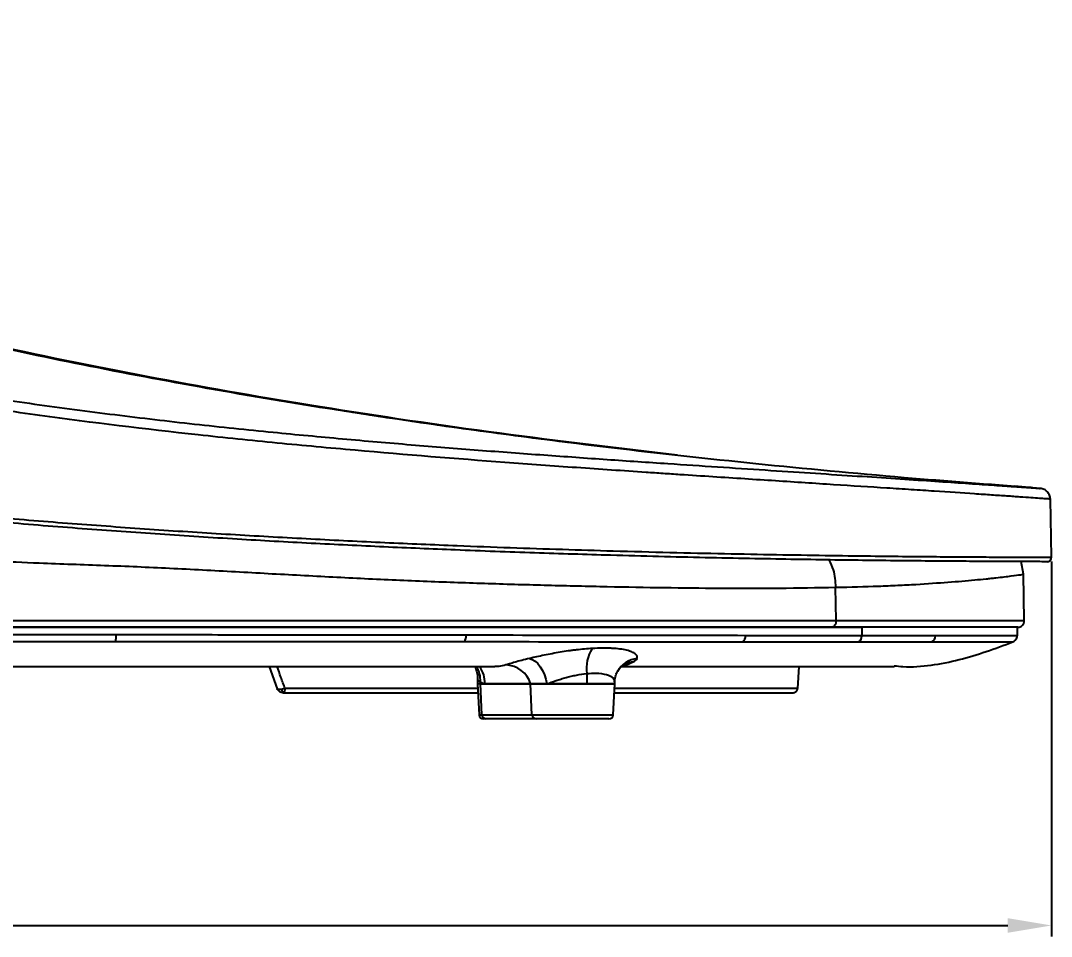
# Model space of a CAD drawing. Header units: millimetres. Extents: x 51 to 1323, y -33 to 865.
# Drawn here: x 346.5 to 582.9, y 27.5 to 237.3 of the extents above; entities that cross this region are included whole.
import ezdxf

# ---------------------------------------------------------------- set-up
doc = ezdxf.new("R2010")
doc.units = ezdxf.units.MM
doc.header["$LTSCALE"] = 20
doc.layers.add('____', color=7, linetype='Continuous')
doc.styles.add('style1', font='gbeitc.shx')
doc.styles.add('유형1', font='gbeitc.shx', dxfattribs={"height": 8})
doc.dimstyles.new('ISO-25', dxfattribs={"dimtxt": 2.5, "dimasz": 3, "dimexe": 1.25, "dimexo": 0.5, "dimgap": 1, "dimtad": 3, "dimtoh": 1, "dimdsep": 46, "dimtxsty": '유형1', "dimcen": 2.5, "dimclrd": 5, "dimclre": 5, "dimclrt": 5, "dimadec": 0, "dimazin": 0, "dimtfac": 1, "dimtmove": 0, "dimatfit": 3, "dimfxl": 1, "dimarcsym": 0})

# ---------------------------------------------------------------- blocks, each defined once
blk = doc.blocks.new('*D5')
at = {"layer": '____', "color": 2, "lineweight": -2, "transparency": 16777216}
for p, q in [((582.85, 113.34), (582.85, 27.45)), ((56.25, 88.01), (56.25, 27.45)), ((66.25, 29.95), (572.85, 29.95))]:
    blk.add_line(p, q, dxfattribs=at)
at = {"layer": '____', "color": 2, "transparency": 16777216}
for points in [[(66.25, 31.62), (66.25, 28.28), (56.25, 29.95)], [(572.85, 31.62), (572.85, 28.28), (582.85, 29.95)]]:
    blk.add_solid(points, dxfattribs=at)
at = {"layer": 'Defpoints', "color": 0, "transparency": 16777216}
for p in [(582.85, 114.34), (56.25, 89.01), (582.85, 29.95)]:
    blk.add_point(p, dxfattribs=at)
at = {"layer": '____', "color": 2, "transparency": 16777216, "insert": (319.55, 36.95), "char_height": 12, "attachment_point": 5, "style": 'style1'}
blk.add_mtext('527', dxfattribs=at)

msp = doc.modelspace()

# ---------------------------------------------------------------- linework, layer by layer
at = {"color": 7, "linetype": 'Continuous', "lineweight": 25}
for p, q in [((580.3, 130.12), (574.42, 130.6)), ((582.85, 114.34), (582.62, 127.67)), ((582.49, 113.56), (582.69, 113.78)), ((582.81, 114.05), (582.85, 114.34)), ((582.84, 114.34), (582.85, 114.34)), ((576.45, 110.45), (575.9, 113.35)), ((576.63, 99.83), (576.45, 110.45)), ((533.48, 99.83), (533.38, 107.47)), ((335.72, 99.83), (533.48, 99.83)), ((533.48, 99.83), (576.63, 99.83)), ((335.69, 98.3), (539.38, 98.3)), ((532.4, 98.3), (335.69, 98.3)), ((575.13, 98.3), (532.4, 98.3)), ((539.38, 98.3), (539.38, 96.34)), ((575, 98.3), (575, 96.34)), ((484.96, 89.86), (485.09, 89.92)), ((403.48, 89.27), (405.32, 84.22)), ((455.34, 89.32), (455.24, 89.33)), ((476.33, 87.68), (476.33, 85.3)), ((524.92, 89.27), (524.65, 84.25)), ((451.25, 86.71), (451.25, 85.3)), ((451.25, 85.3), (451.62, 78.25)), ((451.25, 85.3), (451.62, 78.25)), ((451.92, 85.3), (451.25, 85.3)), ((451.92, 85.3), (451.92, 85.74)), ((452.26, 78.25), (451.92, 85.3)), ((463.41, 85.3), (451.92, 85.3)), ((451.92, 85.3), (452.92, 85.3)), ((452.92, 85.3), (463.41, 85.3)), ((482.74, 85.3), (463.41, 85.3)), ((463.75, 78.25), (463.41, 85.3)), ((463.41, 85.3), (467.17, 85.3)), ((467.17, 85.3), (476.33, 85.3)), ((476.33, 85.3), (482.74, 85.3)), ((482.37, 78.25), (482.74, 85.3)), ((482.37, 78.25), (482.74, 85.3)), ((482.74, 85.3), (482.74, 85.69)), ((451.62, 78.25), (452.26, 78.25)), ((452.26, 78.25), (463.75, 78.25)), ((463.75, 78.25), (482.37, 78.25)), ((453.2, 77.3), (452.62, 77.3)), ((464.68, 77.3), (453.2, 77.3)), ((481.37, 77.3), (464.68, 77.3))]:
    msp.add_line(p, q, dxfattribs=at)
at = {"color": 7, "linetype": 'Continuous', "lineweight": 25, "flags": 128}
for points in [[(463.19, 91.15), (463.82, 90.93), (464.46, 90.53), (465.07, 89.96), (465.64, 89.23), (466.15, 88.37), (466.59, 87.4), (466.93, 86.37), (467.17, 85.3)], [(406.36, 84.06), (406.38, 83.9), (406.4, 83.76), (406.43, 83.63), (406.46, 83.51), (406.5, 83.42), (406.55, 83.35), (406.59, 83.31), (406.64, 83.3)]]:
    msp.add_lwpolyline(points, dxfattribs=at)
at = {"color": 7, "linetype": 'Continuous', "lineweight": 25}
for centre, radius, start, end in [((575.13, 99.8), 1.5, 270, 1), ((364.31, 96.26), 4.12, 343.0739, 3.7805), ((446.84, 96.26), 1.82, 316.7875, 6.4262), ((511.12, 96.25), 1.58, 305.0492, 4.4337), ((537.84, 96.25), 1.54, 301.5846, 3.2845), ((554.74, 96.29), 1.51, 295.971, 1.8935), ((484.36, 88.95), 8.13, 146.5809, 188.9735), ((488.42, 85.39), 5.77, 95.9165, 151.025), ((487.18, 85.38), 5, 92.2945, 114.7415), ((446.09, 86.14), 5.84, 356.0884, 33.1583), ((447.1, 85.69), 5.83, 356.2033, 38.1694), ((457.67, 83.69), 5.96, 15.6796, 89.4417), ((406.02, 84.04), 1.13, 319.2694, 10.75), ((452.62, 78.3), 1, 183, 270), ((453.23, 78.26), 0.964, 180.9565, 268.0919), ((464.72, 78.26), 0.964, 180.9565, 268.0919), ((481.37, 78.3), 1, 270, 357)]:
    msp.add_arc(centre, radius, start, end, dxfattribs=at)
for points, knots in [([(578.18, 130.3), (568.49, 131.03), (547.44, 132.61), (515.38, 135.65), (482.3, 139.28), (450.2, 143.39), (419.29, 147.93), (389.6, 152.89), (361.14, 158.26), (333.76, 164.06), (307.34, 170.32), (281.93, 177.04), (257.56, 184.23), (234.43, 191.85), (212.54, 199.87), (192.04, 208.25), (172.9, 216.93), (155.19, 226.01), (142.98, 232.71), (136.85, 236.65), (136.03, 237.17)], [0, 0, 0, 0, 0.063552, 0.138051, 0.210626, 0.281206, 0.349728, 0.414967, 0.478116, 0.539134, 0.597989, 0.655664, 0.711053, 0.76415, 0.814958, 0.863494, 0.908982, 0.95235, 0.993655, 1, 1, 1, 1]), ([(497.05, 137.76), (483.47, 139.36), (456.12, 142.58), (416.33, 148.47), (377.67, 155.15), (344.49, 161.87), (315.59, 168.53), (290.92, 174.84), (267.07, 181.63), (244.06, 188.9), (221.93, 196.66), (201.83, 204.52), (183.73, 212.34), (167.6, 220), (151.76, 228.22), (141.53, 234.3), (136.42, 237.33)], [0, 0, 0, 0, 0.10887, 0.219243, 0.3202, 0.421154, 0.488731, 0.556315, 0.623886, 0.686117, 0.748359, 0.810579, 0.857927, 0.905309, 0.952675, 1, 1, 1, 1]), ([(582.62, 127.67), (582.62, 127.67), (582.52, 127.67), (582.15, 127.7), (581.87, 127.72), (580.75, 127.8), (579.63, 127.88), (577.42, 128.03), (576.59, 128.09), (575.2, 128.18), (574.72, 128.22), (573.71, 128.29), (573.19, 128.32), (571.55, 128.43), (570.39, 128.51), (567.9, 128.68), (566.58, 128.77), (562.4, 129.05), (559.33, 129.26), (554.29, 129.59), (552.55, 129.7), (548.92, 129.94), (547.03, 130.06), (541.23, 130.44), (537.15, 130.7), (528.63, 131.25), (524.19, 131.54), (514.96, 132.14), (510.17, 132.45), (502.75, 132.93), (500.23, 133.1), (496.39, 133.35), (495.11, 133.44), (492.52, 133.61), (491.22, 133.7), (484.69, 134.14), (479.38, 134.5), (468.57, 135.26), (463.09, 135.66), (446.38, 136.91), (434.93, 137.82), (417.29, 139.38), (411.34, 139.93), (402.3, 140.81), (399.28, 141.11), (393.24, 141.73), (390.22, 142.05), (375.12, 143.7), (363.02, 145.17), (344.87, 147.68), (338.82, 148.57), (329.74, 149.99), (326.71, 150.48), (322.18, 151.23), (320.66, 151.49), (317.64, 152.01), (316.13, 152.27), (313.1, 152.81), (311.59, 153.08), (308.57, 153.64), (304.04, 154.47), (299.51, 155.34), (290.47, 157.11), (284.45, 158.34), (266.42, 162.19), (254.44, 164.99), (236.55, 169.61), (230.6, 171.21), (221.69, 173.74), (218.73, 174.6), (212.82, 176.37), (209.87, 177.27), (195.19, 181.88), (183.58, 185.89), (166.45, 192.55), (160.78, 194.87), (149.56, 199.78), (144, 202.35), (133.02, 207.8), (127.59, 210.67), (119.56, 215.25), (116.9, 216.82), (112.95, 219.26), (111.64, 220.08), (109.68, 221.33), (109.03, 221.76), (107.73, 222.61), (107.08, 223.04), (106.43, 223.47)], [0, 0, 0, 0, 0.015625, 0.015625, 0.03125, 0.03125, 0.0625, 0.0625, 0.078125, 0.078125, 0.085937, 0.085937, 0.09375, 0.09375, 0.109375, 0.109375, 0.125, 0.125, 0.15625, 0.15625, 0.171875, 0.171875, 0.1875, 0.1875, 0.21875, 0.21875, 0.25, 0.25, 0.28125, 0.28125, 0.296875, 0.296875, 0.304687, 0.304687, 0.3125, 0.3125, 0.34375, 0.34375, 0.375, 0.375, 0.4375, 0.4375, 0.46875, 0.46875, 0.484375, 0.484375, 0.5, 0.5, 0.5625, 0.5625, 0.59375, 0.59375, 0.609375, 0.609375, 0.617187, 0.617187, 0.625, 0.625, 0.632812, 0.632812, 0.640625, 0.65625, 0.65625, 0.6875, 0.6875, 0.75, 0.75, 0.78125, 0.78125, 0.796875, 0.796875, 0.8125, 0.8125, 0.875, 0.875, 0.90625, 0.90625, 0.9375, 0.9375, 0.96875, 0.96875, 0.984375, 0.984375, 0.992187, 0.992187, 0.996094, 0.996094, 1, 1, 1, 1]), ([(110.12, 223.88), (114.43, 221.18), (123.06, 215.78), (136.54, 208.6), (150.31, 201.99), (166.05, 195.21), (183.77, 188.38), (203.53, 181.67), (226.59, 174.7), (253, 167.73), (282.8, 161.02), (308.9, 155.95), (331.22, 152.16), (349.67, 149.41), (368.09, 146.98), (386.37, 144.84), (403.81, 143.03), (420.38, 141.47), (436.09, 140.12), (451.5, 138.89), (466.51, 137.78), (481.04, 136.75), (494.32, 135.85), (506.38, 135.05), (517.28, 134.34), (527.61, 133.66), (537.27, 133.03), (546.24, 132.45), (554.4, 131.9), (561.67, 131.41), (567.9, 130.99), (572.67, 130.66), (576.12, 130.41), (577.51, 130.32), (578.18, 130.27)], [0, 0, 0, 0, 0.027162, 0.054358, 0.08157, 0.108754, 0.145897, 0.183057, 0.220209, 0.274591, 0.328994, 0.383387, 0.416631, 0.449953, 0.483292, 0.516594, 0.549821, 0.579557, 0.609398, 0.63928, 0.669146, 0.698951, 0.728662, 0.753973, 0.779362, 0.804764, 0.830126, 0.855413, 0.88117, 0.907012, 0.932839, 0.958575, 0.980175, 1, 1, 1, 1]), ([(578.18, 130.27), (578.25, 130.26), (579.11, 130.2), (579.96, 130.14), (580.19, 130.12), (580.3, 130.12)], [0, 0, 0, 0, 0.040838, 0.521156, 1, 1, 1, 1]), ([(582.62, 127.67), (582.61, 127.98), (582.55, 128.28), (582.32, 128.85), (582.15, 129.12), (581.72, 129.57), (581.47, 129.75), (580.91, 130.01), (580.61, 130.09), (580.3, 130.12)], [0, 0, 0, 0, 0.25, 0.25, 0.5, 0.5, 0.75, 0.75, 1, 1, 1, 1]), ([(341.05, 123.52), (341.65, 123.46), (348.16, 122.87), (360.58, 121.91), (378.24, 120.62), (395.76, 119.52), (413.06, 118.55), (430.05, 117.71), (445.29, 117.06), (458.83, 116.55), (470.76, 116.15), (483, 115.78), (495.45, 115.45), (507.98, 115.17), (519.9, 114.95), (531.12, 114.77), (541.1, 114.63), (549.89, 114.54), (557.52, 114.47), (564.31, 114.42), (570.17, 114.39), (574.99, 114.37), (578.74, 114.35), (581.34, 114.35), (582.65, 114.35), (582.79, 114.35), (582.84, 114.34)], [0, 0, 0, 0, 0.005193, 0.056835, 0.108641, 0.160515, 0.212373, 0.264139, 0.315755, 0.354543, 0.39335, 0.432135, 0.477057, 0.522129, 0.567225, 0.612245, 0.657122, 0.69663, 0.736243, 0.775837, 0.81532, 0.855023, 0.894869, 0.934706, 0.974395, 1, 1, 1, 1]), ([(581.85, 113.33), (581.79, 113.33), (581.66, 113.33), (580.38, 113.33), (577.86, 113.34), (574.12, 113.35), (569.28, 113.37), (563.48, 113.41), (556.78, 113.45), (549.16, 113.52), (540.92, 113.61), (532.23, 113.72), (523.22, 113.86), (513.64, 114.03), (503.5, 114.24), (492.86, 114.49), (482.7, 114.76), (473.18, 115.04), (464.35, 115.33), (455.34, 115.65), (443.89, 116.09), (429.86, 116.69), (413.15, 117.51), (396.01, 118.47), (378.49, 119.57), (360.64, 120.87), (348.11, 121.84), (341.55, 122.44), (341, 122.49)], [0, 0, 0, 0, 0.026732, 0.065791, 0.10485, 0.145092, 0.185336, 0.22436, 0.263387, 0.303292, 0.343201, 0.380128, 0.41709, 0.454023, 0.492006, 0.530018, 0.568006, 0.597025, 0.626045, 0.655213, 0.68438, 0.735429, 0.786521, 0.837575, 0.890074, 0.942614, 0.995117, 1, 1, 1, 1]), ([(340.13, 113.5), (343.67, 113.34), (352.24, 112.95), (365.77, 112.51), (380.8, 111.87), (395.8, 111.04), (410.73, 110.22), (425.4, 109.45), (439.77, 108.83), (453.79, 108.33), (467.57, 107.93), (481.05, 107.61), (494.17, 107.38), (507.37, 107.24), (520.6, 107.23), (529.11, 107.39), (533.38, 107.47)], [0, 0, 0, 0, 0.048903, 0.11815, 0.187344, 0.25842, 0.32955, 0.400624, 0.471483, 0.542398, 0.613258, 0.686193, 0.759187, 0.832121, 0.915876, 1, 1, 1, 1]), ([(531.83, 113.73), (532.19, 112.99), (533.11, 111.11), (533.28, 108.84), (533.38, 107.47)], [0, 0, 0, 0, 0.397301, 1, 1, 1, 1]), ([(581.85, 113.33), (581.98, 113.33), (582.11, 113.35), (582.36, 113.46), (582.47, 113.53), (582.66, 113.72), (582.73, 113.83), (582.83, 114.08), (582.85, 114.21), (582.85, 114.34)], [0, 0, 0, 0, 0.25, 0.25, 0.5, 0.5, 0.75, 0.75, 1, 1, 1, 1]), ([(582.24, 113.4), (582.32, 113.45), (582.5, 113.54), (582.7, 113.77), (582.83, 114.05), (582.84, 114.25), (582.85, 114.34)], [0, 0, 0, 0, 0.249952, 0.499944, 0.749965, 1, 1, 1, 1]), ([(533.38, 107.47), (536.81, 107.54), (540.07, 107.62), (544.67, 107.78), (546.17, 107.84), (549.04, 107.98), (550.43, 108.05), (554.42, 108.3), (556.88, 108.46), (561.38, 108.8), (563.43, 108.97), (566.18, 109.23), (567.05, 109.31), (568.27, 109.44), (568.67, 109.48), (569.43, 109.56), (569.79, 109.6), (571.54, 109.8), (572.7, 109.94), (574.56, 110.19), (575.27, 110.28), (576.21, 110.42), (576.45, 110.46), (576.45, 110.45)], [0, 0, 0, 0, 0.125, 0.125, 0.1875, 0.1875, 0.25, 0.25, 0.375, 0.375, 0.5, 0.5, 0.5625, 0.5625, 0.59375, 0.59375, 0.625, 0.625, 0.75, 0.75, 0.875, 0.875, 1, 1, 1, 1]), ([(533.48, 99.83), (533.48, 99.73), (533.47, 99.63), (533.45, 99.43), (533.43, 99.34), (533.37, 99.15), (533.34, 99.06), (533.26, 98.9), (533.22, 98.82), (533.07, 98.61), (532.95, 98.49), (532.69, 98.34), (532.54, 98.3), (532.4, 98.3)], [0, 0, 0, 0, 0.125, 0.125, 0.25, 0.25, 0.375, 0.375, 0.5, 0.5, 0.75, 0.75, 1, 1, 1, 1]), ([(368.25, 95.06), (375.21, 95.06), (382.1, 95.06), (395.72, 95.05), (402.45, 95.05), (415.77, 95.04), (422.36, 95.03), (435.38, 95.02), (441.81, 95.02), (448.17, 95.01)], [0, 0, 0, 0, 0.25, 0.25, 0.5, 0.5, 0.75, 0.75, 1, 1, 1, 1]), ([(448.65, 96.46), (442.27, 96.47), (435.81, 96.48), (422.74, 96.49), (416.13, 96.5), (402.76, 96.51), (396, 96.52), (382.33, 96.53), (375.41, 96.53), (368.42, 96.53)], [0, 0, 0, 0, 0.25, 0.25, 0.5, 0.5, 0.75, 0.75, 1, 1, 1, 1]), ([(448.17, 95.01), (459.78, 95), (470.9, 94.99), (492.18, 94.97), (502.35, 94.96), (512.03, 94.95)], [0, 0, 0, 0, 0.5, 0.5, 1, 1, 1, 1]), ([(512.7, 96.37), (503, 96.39), (492.8, 96.4), (471.45, 96.43), (460.3, 96.45), (448.65, 96.46)], [0, 0, 0, 0, 0.5, 0.5, 1, 1, 1, 1]), ([(512.03, 94.95), (516.77, 94.95), (521.35, 94.95), (528.01, 94.94), (530.19, 94.94), (533.4, 94.94), (534.47, 94.94), (536.57, 94.94), (537.62, 94.93), (538.65, 94.93)], [0, 0, 0, 0, 0.5, 0.5, 0.75, 0.75, 0.875, 0.875, 1, 1, 1, 1]), ([(539.38, 96.34), (537.31, 96.34), (535.2, 96.34), (530.9, 96.35), (528.72, 96.35), (522.05, 96.36), (517.45, 96.37), (512.7, 96.37)], [0, 0, 0, 0, 0.25, 0.25, 0.5, 0.5, 1, 1, 1, 1]), ([(538.65, 94.93), (541.84, 94.93), (544.83, 94.93), (550.41, 94.93), (553.01, 94.93), (555.4, 94.93)], [0, 0, 0, 0, 0.5, 0.5, 1, 1, 1, 1]), ([(556.24, 96.34), (553.83, 96.34), (551.22, 96.34), (545.6, 96.34), (542.59, 96.34), (539.38, 96.34)], [0, 0, 0, 0, 0.5, 0.5, 1, 1, 1, 1]), ([(546.81, 89.48), (547.47, 89.4), (550.28, 89.09), (555.32, 89.52), (561.7, 90.75), (567.94, 92.68), (571.99, 94.18), (574.02, 94.94)], [0, 0, 0, 0, 0.071695, 0.302281, 0.53653, 0.768411, 1, 1, 1, 1]), ([(555.4, 94.93), (558.44, 94.93), (561.12, 94.93), (565.74, 94.93), (567.69, 94.93), (570.85, 94.93), (572.03, 94.93), (573.22, 94.94), (573.52, 94.94), (573.82, 94.94), (573.89, 94.94), (573.97, 94.94), (574, 94.94), (574.01, 94.94), (574.02, 94.94), (574.02, 94.94), (574.02, 94.94), (574.02, 94.94)], [0, 0, 0, 0, 0.25, 0.25, 0.5, 0.5, 0.75, 0.75, 0.875, 0.875, 0.9375, 0.9375, 0.96875, 0.984375, 0.992188, 0.992188, 1, 1, 1, 1]), ([(575, 96.34), (574.99, 96.34), (574.59, 96.34), (572.99, 96.34), (571.8, 96.34), (568.63, 96.34), (566.66, 96.34), (562, 96.34), (559.31, 96.34), (556.24, 96.34)], [0, 0, 0, 0, 0.25, 0.25, 0.5, 0.5, 0.75, 0.75, 1, 1, 1, 1]), ([(574.02, 94.94), (574.16, 94.99), (574.3, 95.06), (574.54, 95.25), (574.64, 95.36), (574.9, 95.73), (575, 96.03), (575, 96.34)], [0, 0, 0, 0, 0.25, 0.25, 0.5, 0.5, 1, 1, 1, 1]), ([(477.58, 93.42), (476.39, 93.35), (475.17, 93.24), (473.62, 93.06), (473.31, 93.03), (472.68, 92.95), (472.37, 92.9), (471.42, 92.77), (470.8, 92.67), (469.56, 92.47), (468.95, 92.36), (467.73, 92.13), (467.12, 92.01), (465.36, 91.65), (464.24, 91.4), (463.19, 91.15)], [0, 0, 0, 0, 0.25, 0.25, 0.3125, 0.3125, 0.375, 0.375, 0.5, 0.5, 0.625, 0.625, 0.75, 0.75, 1, 1, 1, 1]), ([(487.83, 91.13), (487.87, 91.22), (487.88, 91.31), (487.89, 91.49), (487.87, 91.59), (487.77, 91.85), (487.63, 92.02), (487.33, 92.27), (487.21, 92.35), (486.94, 92.51), (486.79, 92.58), (486.3, 92.79), (485.91, 92.92), (485, 93.14), (484.49, 93.23), (483.35, 93.38), (482.74, 93.43), (481.74, 93.48), (481.4, 93.49), (480.68, 93.51), (480.31, 93.51), (479.18, 93.5), (478.4, 93.47), (477.58, 93.42)], [0, 0, 0, 0, 0.0625, 0.0625, 0.125, 0.125, 0.25, 0.25, 0.3125, 0.3125, 0.375, 0.375, 0.5, 0.5, 0.625, 0.625, 0.75, 0.75, 0.8125, 0.8125, 0.875, 0.875, 1, 1, 1, 1]), ([(463.19, 91.15), (462.55, 90.99), (461.95, 90.84), (460.85, 90.56), (460.34, 90.42), (459.63, 90.22), (459.41, 90.16), (459, 90.04), (458.81, 89.98), (458.27, 89.82), (457.97, 89.73), (457.73, 89.65)], [0, 0, 0, 0, 0.25, 0.25, 0.5, 0.5, 0.625, 0.625, 0.75, 0.75, 1, 1, 1, 1]), ([(483.37, 88.15), (483.5, 88.38), (483.78, 88.87), (484.28, 89.38), (484.69, 89.71), (484.94, 89.85), (484.96, 89.86), (484.96, 89.86)], [0, 0, 0, 0, 0.213736, 0.455661, 0.688829, 0.926157, 1, 1, 1, 1]), ([(484.46, 89.51), (484.6, 89.53), (485.42, 89.63), (486.27, 90.04), (486.98, 90.38)], [0, 0, 0, 0, 0.169807, 1, 1, 1, 1]), ([(310.41, 89.27), (314.06, 89.27), (321.9, 89.27), (333.73, 89.27), (345.35, 89.27), (355.95, 89.27), (365.51, 89.27), (374.48, 89.27), (383.16, 89.27), (391.8, 89.27), (402.14, 89.27), (414.14, 89.27), (427.73, 89.27), (440.5, 89.27), (449.68, 89.27), (454.3, 89.27), (455.24, 89.27)], [0, 0, 0, 0, 0.073885, 0.158728, 0.238493, 0.307991, 0.37224, 0.431231, 0.489577, 0.54846, 0.607876, 0.702299, 0.798022, 0.895008, 0.978624, 1, 1, 1, 1]), ([(407.13, 84.25), (406.81, 85.12), (406.2, 86.79), (405.59, 88.47), (405.3, 89.27)], [0, 0, 0, 0, 0.518234, 1, 1, 1, 1]), ([(450.63, 89.27), (450.63, 89.27), (450.82, 88.97), (451.07, 88.19), (451.28, 87.3), (451.23, 86.8), (451.23, 86.72)], [0, 0, 0, 0, 0.002988, 0.444866, 0.903842, 1, 1, 1, 1]), ([(457.73, 89.65), (457.21, 89.5), (456.45, 89.27), (455.6, 89.31), (455.34, 89.32)], [0, 0, 0, 0, 0.685247, 1, 1, 1, 1]), ([(467.17, 85.3), (467.82, 85.56), (468.52, 85.82), (469.63, 86.19), (470.01, 86.32), (470.78, 86.55), (471.17, 86.67), (471.95, 86.88), (472.35, 86.98), (473.16, 87.17), (473.56, 87.26), (474.77, 87.49), (475.56, 87.6), (476.33, 87.68)], [0, 0, 0, 0, 0.25, 0.25, 0.375, 0.375, 0.5, 0.5, 0.625, 0.625, 0.75, 0.75, 1, 1, 1, 1]), ([(476.33, 87.68), (477.05, 87.72), (478.78, 87.84), (481, 87.52), (482.52, 86.73), (482.62, 86.01), (482.66, 85.69)], [0, 0, 0, 0, 0.1921691, 0.4661164, 0.7553404, 1, 1, 1, 1]), ([(482.74, 85.7), (482.74, 85.7), (482.69, 86.13), (482.87, 86.95), (483.13, 87.8), (483.35, 88.13), (483.38, 88.17)], [0, 0, 0, 0, 0.0024105, 0.4828515, 0.9249471, 1, 1, 1, 1]), ([(484.2, 89.27), (484.47, 89.27), (488.13, 89.27), (494.75, 89.27), (503.92, 89.27), (512.42, 89.27), (519.42, 89.27), (524.84, 89.27), (529.1, 89.27), (533.13, 89.27), (536.98, 89.27), (540.61, 89.27), (543.08, 89.28), (544.68, 89.28), (545.63, 89.28), (546.41, 89.28), (546.87, 89.28), (546.78, 89.29), (546.77, 89.29)], [0, 0, 0, 0, 0.0086934, 0.1180777, 0.224041, 0.3265436, 0.4258223, 0.4905309, 0.5539972, 0.6186817, 0.6906055, 0.7700235, 0.8568565, 0.8913152, 0.9267877, 0.9630891, 0.9950718, 1, 1, 1, 1]), ([(451.29, 86.71), (451.28, 86.69), (451.09, 86.39), (451.52, 86.06), (451.92, 85.74)], [0, 0, 0, 0, 0.0668119, 1, 1, 1, 1]), ([(406.36, 84.06), (406.23, 84.03), (406.1, 84.01), (405.86, 84), (405.75, 84), (405.48, 84.05), (405.36, 84.12), (405.32, 84.22)], [0, 0, 0, 0, 0.25, 0.25, 0.5, 0.5, 1, 1, 1, 1]), ([(406.64, 83.3), (406.49, 83.3), (406.35, 83.32), (406.08, 83.41), (405.95, 83.48), (405.6, 83.72), (405.42, 83.95), (405.32, 84.22)], [0, 0, 0, 0, 0.25, 0.25, 0.5, 0.5, 1, 1, 1, 1]), ([(407.13, 84.25), (407.01, 84.21), (406.88, 84.18), (406.62, 84.12), (406.49, 84.09), (406.36, 84.06)], [0, 0, 0, 0, 0.5, 0.5, 1, 1, 1, 1]), ([(406.88, 83.3), (412.45, 83.3), (423.6, 83.3), (438.45, 83.3), (447.52, 83.3), (451.36, 83.3)], [0, 0, 0, 0, 0.365933, 0.731861, 1, 1, 1, 1]), ([(451.31, 84.25), (447.61, 84.25), (438.66, 84.25), (423.93, 84.25), (412.73, 84.25), (407.13, 84.25)], [0, 0, 0, 0, 0.2598323, 0.6299135, 1, 1, 1, 1]), ([(482.64, 83.3), (484.39, 83.3), (488.68, 83.3), (495.32, 83.3), (502.33, 83.3), (508.27, 83.3), (513.01, 83.3), (516.68, 83.3), (519.7, 83.3), (521.93, 83.3), (523.38, 83.3), (523.56, 83.3), (523.65, 83.3)], [0, 0, 0, 0, 0.080214, 0.196659, 0.312639, 0.428179, 0.519796, 0.611717, 0.703344, 0.802109, 0.901231, 1, 1, 1, 1]), ([(524.65, 84.25), (524.65, 84.25), (524.62, 84.25), (524.15, 84.25), (522.75, 84.25), (520.56, 84.25), (517.57, 84.25), (513.85, 84.25), (509.05, 84.25), (503.05, 84.25), (495.99, 84.25), (489.13, 84.25), (484.63, 84.25), (482.69, 84.25)], [0, 0, 0, 0, 0.021733, 0.112818, 0.204182, 0.295262, 0.386483, 0.477998, 0.569209, 0.683318, 0.79786, 0.912858, 1, 1, 1, 1]), ([(523.65, 83.3), (523.78, 83.3), (523.91, 83.32), (524.14, 83.42), (524.25, 83.49), (524.53, 83.75), (524.64, 83.99), (524.65, 84.25)], [0, 0, 0, 0, 0.25, 0.25, 0.5, 0.5, 1, 1, 1, 1])]:
    msp.add_open_spline(points, degree=3, knots=knots, dxfattribs=at)
for points in [[(533.38, 107.47), (533.38, 107.47), (533.38, 107.47), (533.38, 107.47)], [(335.66, 95.06), (346.58, 95.06), (357.44, 95.06), (368.25, 95.06)], [(368.42, 96.53), (357.56, 96.54), (346.65, 96.54), (335.69, 96.53)], [(486.98, 90.38), (487.44, 90.61), (487.72, 90.87), (487.83, 91.13)], [(451.92, 85.74), (452.25, 85.59), (452.59, 85.44), (452.92, 85.3)], [(406.64, 83.3), (406.72, 83.3), (406.8, 83.3), (406.88, 83.3)]]:
    msp.add_open_spline(points, degree=3, dxfattribs=at)

# ---------------------------------------------------------------- dimensions: what is measured, and where the dimension line sits
at = {"layer": '____', "color": 2}
dim = msp.add_linear_dim(base=(582.85, 29.95), p1=(56.25, 89.01), p2=(582.85, 114.34), dimstyle='ISO-25', override={"dimtxt": 12, "dimasz": 10, "dimexe": 2.5, "dimexo": 1, "dimtoh": 0, "dimdec": 0, "dimtxsty": 'style1', "dimcen": -1, "dimclrd": 2, "dimclre": 2, "dimclrt": 2, "dimtdec": 0}, dxfattribs=at)
dim.commit()
dim.dimension.update_dxf_attribs({"geometry": '*D5', "text_midpoint": (319.55, 36.95)})

doc.saveas('drawing.dxf')
